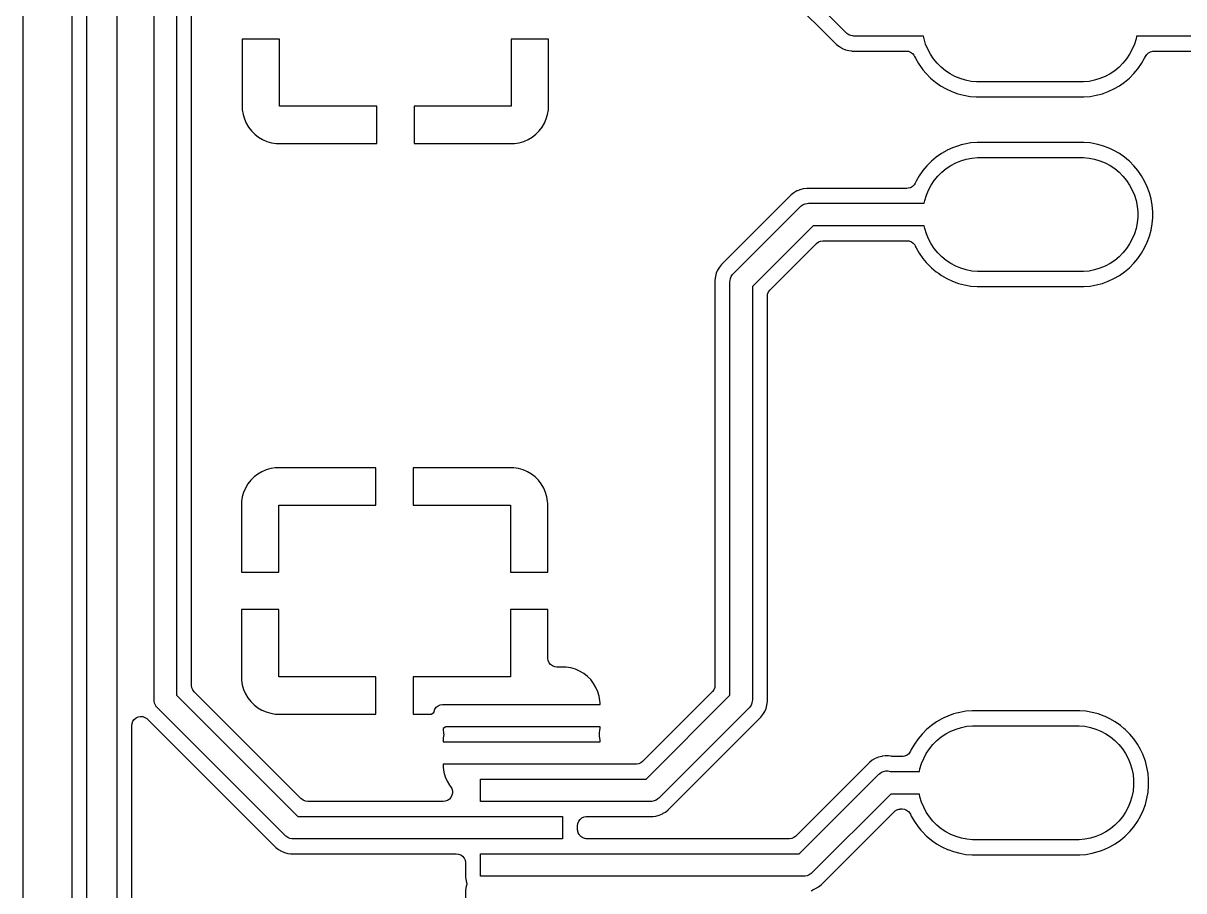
# Model space of a CAD drawing. Header units: millimetres. Extents: x 88 to 236, y -149 to -88.
# Drawn here: x 87.75 to 103.29, y -130.36 to -118.74 of the extents above; entities that cross this region are included whole.
import ezdxf

# ---------------------------------------------------------------- set-up
doc = ezdxf.new("R2010")
doc.units = ezdxf.units.MM
doc.layers.add('F.Cu', color=13, linetype='CONTINUOUS', true_color=0xc83434)

msp = doc.modelspace()

# ---------------------------------------------------------------- linework, layer by layer
at = {"layer": 'F.Cu', "linetype": 'CONTINUOUS'}
for p, q in [((87.7475, -148.386), (87.7475, -97.65375)), ((88.3995, -97.65375), (88.3995, -137.70625)), ((88.6, -137.68), (88.6, -97.68)), ((89, -97.762842), (89, -137.597158)), ((89.5, -127.8), (89.5, -100.88)), ((89.8, -100.942132), (89.8, -127.737868)), ((90.0005, -119.87096), (90.0005, -117.529019)), ((98.763934, -118.866066), (98.193934, -118.296066)), ((98.035915, -118.421597), (98.605911, -118.991592)), ((98.774841, -118.875952), (98.763934, -118.866066)), ((91.18, -118.95), (90.680001, -118.95)), ((90.680001, -118.95), (90.680001, -119.87096)), ((91.18, -119.85), (91.18, -118.95)), ((94.78, -118.95), (94.28, -118.95)), ((94.28, -118.95), (94.28, -119.85)), ((94.78, -119.87098), (94.78, -118.95)), ((98.605911, -118.991592), (98.605915, -118.991597)), ((98.605915, -118.991597), (98.638403, -119.024085)), ((98.638403, -119.024085), (98.654229, -119.036229)), ((98.799291, -118.892289), (98.774841, -118.875952)), ((98.815205, -118.89888), (98.799291, -118.892289)), ((98.826457, -118.903541), (98.815205, -118.89888)), ((98.855297, -118.909278), (98.826457, -118.903541)), ((98.87, -118.91), (98.855297, -118.909278)), ((99.800789, -118.91), (98.87, -118.91)), ((99.807926, -118.94588), (99.800789, -118.91)), ((99.829719, -119.017721), (99.807926, -118.94588)), ((99.858448, -119.08708), (99.829719, -119.017721)), ((102.625281, -119.017721), (102.596552, -119.08708)), ((102.647074, -118.94588), (102.625281, -119.017721)), ((102.654211, -118.91), (102.647074, -118.94588)), ((141.16, -118.91), (102.654211, -118.91)), ((98.654229, -119.036229), (98.674855, -119.052056)), ((98.674855, -119.052056), (98.714645, -119.075028)), ((98.714645, -119.075028), (98.757094, -119.092611)), ((98.757094, -119.092611), (98.801474, -119.104503)), ((98.801474, -119.104503), (98.835638, -119.109)), ((98.835638, -119.109), (98.847026, -119.1105)), ((98.847026, -119.1105), (98.847027, -119.1105)), ((98.847027, -119.1105), (98.847028, -119.1105)), ((98.847028, -119.1105), (98.892973, -119.1105)), ((98.892973, -119.1105), (99.569133, -119.1105)), ((99.569133, -119.1105), (99.599971, -119.114396)), ((99.599971, -119.114396), (99.62887, -119.125838)), ((99.62887, -119.125838), (99.654017, -119.144108)), ((99.654017, -119.144108), (99.67383, -119.168057)), ((99.67383, -119.168057), (99.681511, -119.182088)), ((99.893838, -119.153289), (99.858448, -119.08708)), ((99.935546, -119.21571), (99.893838, -119.153289)), ((102.561162, -119.153289), (102.519454, -119.21571)), ((102.596552, -119.08708), (102.561162, -119.153289)), ((102.773487, -119.182091), (102.790049, -119.155793)), ((102.790049, -119.155793), (102.812633, -119.134436)), ((102.812633, -119.134436), (102.839818, -119.119367)), ((102.839818, -119.119367), (102.869897, -119.111533)), ((102.869897, -119.111533), (102.885867, -119.1105)), ((102.885867, -119.1105), (141.182974, -119.1105)), ((99.681511, -119.182088), (99.692775, -119.206243)), ((99.692775, -119.206243), (99.73493, -119.279257)), ((99.73493, -119.279257), (99.734936, -119.279265)), ((99.734936, -119.279265), (99.734941, -119.279274)), ((99.734941, -119.279274), (99.78329, -119.348323)), ((99.983172, -119.273743), (99.935546, -119.21571)), ((100.036257, -119.326828), (99.983172, -119.273743)), ((100.09429, -119.374454), (100.036257, -119.326828)), ((102.418743, -119.326828), (102.36071, -119.374454)), ((102.471828, -119.273743), (102.418743, -119.326828)), ((102.519454, -119.21571), (102.471828, -119.273743)), ((102.671713, -119.348319), (102.72007, -119.279257)), ((102.72007, -119.279257), (102.762225, -119.206243)), ((102.762225, -119.206243), (102.773487, -119.182091)), ((99.78329, -119.348323), (99.783292, -119.348326)), ((99.783292, -119.348326), (99.794131, -119.361243)), ((99.794131, -119.361243), (99.83748, -119.412904)), ((99.83748, -119.412904), (99.837487, -119.412911)), ((99.837487, -119.412911), (99.837498, -119.412923)), ((99.837498, -119.412923), (99.897076, -119.472501)), ((99.897076, -119.472501), (99.897088, -119.472512)), ((99.897088, -119.472512), (99.897096, -119.47252)), ((99.897096, -119.47252), (99.8971, -119.472523)), ((99.8971, -119.472523), (99.961673, -119.526707)), ((100.156711, -119.416162), (100.09429, -119.374454)), ((100.22292, -119.451552), (100.156711, -119.416162)), ((100.292279, -119.480281), (100.22292, -119.451552)), ((100.36412, -119.502074), (100.292279, -119.480281)), ((102.162721, -119.480281), (102.09088, -119.502074)), ((102.23208, -119.451552), (102.162721, -119.480281)), ((102.298289, -119.416162), (102.23208, -119.451552)), ((102.36071, -119.374454), (102.298289, -119.416162)), ((102.493319, -119.526713), (102.557904, -119.47252)), ((102.557904, -119.47252), (102.61752, -119.412904)), ((102.61752, -119.412904), (102.671713, -119.348319)), ((99.961673, -119.526707), (99.961677, -119.526709)), ((99.961677, -119.526709), (99.961681, -119.526713)), ((99.961681, -119.526713), (99.992927, -119.548591)), ((99.992927, -119.548591), (100.030725, -119.575058)), ((100.030725, -119.575058), (100.03073, -119.575061)), ((100.03073, -119.575061), (100.030743, -119.57507)), ((100.030743, -119.57507), (100.103757, -119.617225)), ((100.103757, -119.617225), (100.180161, -119.652853)), ((100.437751, -119.51672), (100.36412, -119.502074)), ((100.512463, -119.524079), (100.437751, -119.51672)), ((100.55, -119.525), (100.512463, -119.524079)), ((101.905, -119.525), (100.55, -119.525)), ((101.942537, -119.524079), (101.905, -119.525)), ((102.017249, -119.51672), (101.942537, -119.524079)), ((102.09088, -119.502074), (102.017249, -119.51672)), ((102.274833, -119.652856), (102.351243, -119.617225)), ((102.351243, -119.617225), (102.424257, -119.57507)), ((102.424257, -119.57507), (102.493319, -119.526713)), ((100.180161, -119.652853), (100.180178, -119.652861)), ((100.180178, -119.652861), (100.259372, -119.681684)), ((100.259372, -119.681684), (100.259375, -119.681684)), ((100.259375, -119.681684), (100.259392, -119.681691)), ((100.259392, -119.681691), (100.340828, -119.703512)), ((100.340828, -119.703512), (100.423857, -119.718152)), ((100.423857, -119.718152), (100.507843, -119.725499)), ((100.507843, -119.725499), (100.507844, -119.7255)), ((100.507844, -119.7255), (100.507845, -119.7255)), ((100.507845, -119.7255), (101.947156, -119.7255)), ((101.947156, -119.725499), (102.031143, -119.718152)), ((101.947156, -119.7255), (101.947156, -119.725499)), ((102.031143, -119.718152), (102.114172, -119.703512)), ((102.114172, -119.703512), (102.195608, -119.681691)), ((102.195608, -119.681691), (102.20498, -119.678279)), ((102.20498, -119.678279), (102.274821, -119.652861)), ((102.274821, -119.652861), (102.274826, -119.652858)), ((102.274826, -119.652858), (102.274833, -119.652856)), ((90.0005, -125.169019), (90.0005, -119.87096)), ((90.680001, -119.87096), (90.681234, -119.897152)), ((90.681234, -119.897152), (90.681235, -119.897159)), ((90.681235, -119.897159), (90.691074, -119.959282)), ((92.48, -119.85), (91.18, -119.85)), ((92.48, -120.349998), (92.48, -119.85)), ((94.28, -119.85), (92.98, -119.85)), ((92.98, -119.85), (92.98, -120.349999)), ((94.768925, -119.959284), (94.778766, -119.897146)), ((94.778766, -119.897146), (94.78, -119.87098)), ((90.691074, -119.959282), (90.691075, -119.959288)), ((90.691075, -119.959288), (90.708629, -120.019706)), ((90.708629, -120.019706), (90.733612, -120.077437)), ((90.733612, -120.077437), (90.733616, -120.077444)), ((90.733616, -120.077444), (90.765644, -120.131601)), ((94.694355, -120.131601), (94.726383, -120.077444)), ((94.726383, -120.077444), (94.726387, -120.077437)), ((94.726387, -120.077437), (94.75137, -120.019706)), ((94.75137, -120.019706), (94.768924, -119.959288)), ((94.768924, -119.959288), (94.768925, -119.959284)), ((90.765644, -120.131601), (90.804208, -120.181316)), ((90.804208, -120.181316), (90.848683, -120.225791)), ((90.848683, -120.225791), (90.898398, -120.264355)), ((90.898398, -120.264355), (90.952555, -120.296383)), ((94.507444, -120.296383), (94.561601, -120.264355)), ((94.561601, -120.264355), (94.611316, -120.225791)), ((94.611316, -120.225791), (94.655791, -120.181316)), ((94.655791, -120.181316), (94.694355, -120.131601)), ((90.952555, -120.296383), (90.952562, -120.296387)), ((90.952562, -120.296387), (91.010293, -120.32137)), ((91.010293, -120.32137), (91.070711, -120.338924)), ((91.070711, -120.338924), (91.070715, -120.338925)), ((91.070715, -120.338925), (91.132853, -120.348766)), ((91.132853, -120.348766), (91.132852, -120.348766)), ((91.132852, -120.348766), (91.159019, -120.349999)), ((91.159019, -120.349999), (92.479999, -120.349999)), ((92.479999, -120.349999), (92.48, -120.349998)), ((92.98, -120.349999), (94.300961, -120.349999)), ((94.300961, -120.349999), (94.327152, -120.348765)), ((94.327152, -120.348765), (94.327159, -120.348764)), ((94.327159, -120.348764), (94.389282, -120.338925)), ((94.389282, -120.338925), (94.389288, -120.338924)), ((94.389288, -120.338924), (94.449706, -120.32137)), ((94.449706, -120.32137), (94.507437, -120.296387)), ((94.507437, -120.296387), (94.507444, -120.296383)), ((100.190161, -120.407146), (100.119704, -120.440001)), ((100.190178, -120.407138), (100.190161, -120.407146)), ((100.269372, -120.378315), (100.190178, -120.407138)), ((100.269386, -120.37831), (100.269372, -120.378315)), ((100.269392, -120.378309), (100.269386, -120.37831)), ((100.307184, -120.368182), (100.269392, -120.378309)), ((100.350826, -120.356488), (100.307184, -120.368182)), ((100.350833, -120.356487), (100.350826, -120.356488)), ((100.433853, -120.341848), (100.350833, -120.356487)), ((100.517844, -120.3345), (100.433853, -120.341848)), ((100.517845, -120.3345), (100.517844, -120.3345)), ((101.947155, -120.3345), (100.517845, -120.3345)), ((101.947156, -120.3345), (101.947155, -120.3345)), ((102.031147, -120.341848), (101.947156, -120.3345)), ((102.114166, -120.356487), (102.031145, -120.341848)), ((102.031145, -120.341848), (102.031147, -120.341848)), ((102.114173, -120.356488), (102.114166, -120.356487)), ((102.135994, -120.362335), (102.114173, -120.356488)), ((102.195608, -120.378309), (102.135994, -120.362335)), ((102.195616, -120.378312), (102.195608, -120.378309)), ((102.195627, -120.378315), (102.195616, -120.378312)), ((102.274821, -120.407138), (102.195627, -120.378315)), ((102.274838, -120.407146), (102.274821, -120.407138)), ((102.304116, -120.420799), (102.274838, -120.407146)), ((102.351243, -120.442775), (102.304116, -120.420799)), ((99.971673, -120.533292), (99.9071, -120.587476)), ((99.971676, -120.53329), (99.971673, -120.533292)), ((100.040725, -120.484941), (99.971676, -120.53329)), ((100.040742, -120.484931), (100.040725, -120.484941)), ((100.040743, -120.48493), (100.040742, -120.484931)), ((100.113757, -120.442775), (100.040743, -120.48493)), ((100.119704, -120.440001), (100.113757, -120.442775)), ((100.23292, -120.608448), (100.302279, -120.579719)), ((100.302279, -120.579719), (100.37412, -120.557926)), ((100.37412, -120.557926), (100.447751, -120.54328)), ((100.447751, -120.54328), (100.522463, -120.535921)), ((100.522463, -120.535921), (100.56, -120.535)), ((100.56, -120.535), (101.905, -120.535)), ((101.905, -120.535), (101.942537, -120.535921)), ((101.942537, -120.535921), (102.017249, -120.54328)), ((102.017249, -120.54328), (102.09088, -120.557926)), ((102.09088, -120.557926), (102.162721, -120.579719)), ((102.162721, -120.579719), (102.23208, -120.608448)), ((102.424257, -120.48493), (102.351243, -120.442775)), ((102.424265, -120.484936), (102.424257, -120.48493)), ((102.424274, -120.484941), (102.424265, -120.484936)), ((102.493323, -120.53329), (102.424274, -120.484941)), ((102.493326, -120.533292), (102.493323, -120.53329)), ((102.546092, -120.577569), (102.493326, -120.533292)), ((102.557904, -120.58748), (102.546092, -120.577569)), ((99.79329, -120.711676), (99.744941, -120.780725)), ((99.793292, -120.711673), (99.79329, -120.711676)), ((99.847476, -120.6471), (99.793292, -120.711673)), ((99.847498, -120.647076), (99.847476, -120.6471)), ((99.907076, -120.587498), (99.847498, -120.647076)), ((99.9071, -120.587476), (99.907076, -120.587498)), ((99.993172, -120.786257), (100.046257, -120.733172)), ((100.046257, -120.733172), (100.10429, -120.685546)), ((100.10429, -120.685546), (100.166711, -120.643838)), ((100.166711, -120.643838), (100.23292, -120.608448)), ((102.23208, -120.608448), (102.298289, -120.643838)), ((102.298289, -120.643838), (102.36071, -120.685546)), ((102.36071, -120.685546), (102.418743, -120.733172)), ((102.418743, -120.733172), (102.471828, -120.786257)), ((102.557911, -120.587487), (102.557904, -120.58748)), ((102.557923, -120.587498), (102.557911, -120.587487)), ((102.617501, -120.647076), (102.557923, -120.587498)), ((102.617512, -120.647088), (102.617501, -120.647076)), ((102.61752, -120.647096), (102.617512, -120.647088)), ((102.617523, -120.6471), (102.61752, -120.647096)), ((102.671707, -120.711673), (102.617523, -120.6471)), ((102.671709, -120.711676), (102.671707, -120.711673)), ((102.720058, -120.780725), (102.671709, -120.711676)), ((99.691512, -120.877908), (99.674951, -120.904207)), ((99.702775, -120.853757), (99.691512, -120.877908)), ((99.702776, -120.853755), (99.702775, -120.853757)), ((99.744931, -120.780742), (99.702776, -120.853754)), ((99.702776, -120.853754), (99.702776, -120.853755)), ((99.744941, -120.780725), (99.744931, -120.780742)), ((99.903838, -120.906711), (99.945546, -120.84429)), ((99.945546, -120.84429), (99.993172, -120.786257)), ((102.471828, -120.786257), (102.519454, -120.84429)), ((102.519454, -120.84429), (102.561162, -120.906711)), ((102.720061, -120.78073), (102.720058, -120.780725)), ((102.72007, -120.780743), (102.720061, -120.78073)), ((102.762225, -120.853757), (102.72007, -120.780743)), ((102.797853, -120.930161), (102.762225, -120.853757)), ((98.028395, -121.035921), (97.09592, -121.968397)), ((98.028397, -121.035919), (98.028395, -121.035921)), ((98.064855, -121.007945), (98.028397, -121.035919)), ((98.064861, -121.007941), (98.064855, -121.007945)), ((98.10464, -120.984974), (98.064861, -121.007941)), ((98.114258, -120.980989), (98.10464, -120.984974)), ((98.147094, -120.967389), (98.114258, -120.980989)), ((98.147095, -120.967388), (98.147094, -120.967389)), ((98.147097, -120.967388), (98.147095, -120.967388)), ((98.191477, -120.955496), (98.147097, -120.967388)), ((98.237026, -120.9495), (98.191477, -120.955496)), ((99.579133, -120.9495), (98.237026, -120.9495)), ((99.595103, -120.948467), (99.579133, -120.9495)), ((99.625182, -120.940633), (99.595103, -120.948467)), ((99.652367, -120.925564), (99.625182, -120.940633)), ((99.674951, -120.904207), (99.652367, -120.925564)), ((99.817926, -121.11412), (99.839719, -121.042279)), ((99.839719, -121.042279), (99.868448, -120.97292)), ((99.868448, -120.97292), (99.903838, -120.906711)), ((102.561162, -120.906711), (102.596552, -120.97292)), ((102.596552, -120.97292), (102.625281, -121.042279)), ((102.625281, -121.042279), (102.647074, -121.11412)), ((102.797861, -120.930178), (102.797853, -120.930161)), ((102.826684, -121.009372), (102.797861, -120.930178)), ((102.826691, -121.009392), (102.826684, -121.009372)), ((102.848512, -121.090828), (102.826691, -121.009392)), ((97.253934, -122.093934), (98.153934, -121.193934)), ((98.153934, -121.193934), (98.164841, -121.184048)), ((98.164841, -121.184048), (98.18929, -121.167712)), ((98.18929, -121.167712), (98.216457, -121.156459)), ((98.216457, -121.156459), (98.245297, -121.150722)), ((98.245297, -121.150722), (98.26, -121.15)), ((98.26, -121.15), (99.810789, -121.15)), ((99.810789, -121.15), (99.817926, -121.11412)), ((102.647074, -121.11412), (102.66172, -121.187751)), ((102.66172, -121.187751), (102.669079, -121.262463)), ((102.863152, -121.173857), (102.848512, -121.090828)), ((102.8705, -121.257845), (102.863152, -121.173857)), ((102.669079, -121.337537), (102.66172, -121.412249)), ((102.669079, -121.262463), (102.669079, -121.337537)), ((102.863152, -121.426143), (102.8705, -121.342155)), ((102.8705, -121.342155), (102.8705, -121.257845)), ((98.322132, -121.45), (97.51, -122.262132)), ((99.810789, -121.45), (98.322132, -121.45)), ((99.817926, -121.48588), (99.810789, -121.45)), ((99.839719, -121.557721), (99.817926, -121.48588)), ((102.647074, -121.48588), (102.625281, -121.557721)), ((102.66172, -121.412249), (102.647074, -121.48588)), ((102.826691, -121.590608), (102.848512, -121.509172)), ((102.848512, -121.509172), (102.863152, -121.426143)), ((98.393423, -121.667768), (98.421949, -121.655424)), ((98.421949, -121.655424), (98.452649, -121.650561)), ((98.452649, -121.650561), (98.456544, -121.6505)), ((98.456544, -121.6505), (99.579133, -121.6505)), ((99.579133, -121.6505), (99.609971, -121.654396)), ((99.609971, -121.654396), (99.63887, -121.665838)), ((99.63887, -121.665838), (99.664017, -121.684108)), ((99.868448, -121.62708), (99.839719, -121.557721)), ((99.903838, -121.693289), (99.868448, -121.62708)), ((102.596552, -121.62708), (102.561162, -121.693289)), ((102.625281, -121.557721), (102.596552, -121.62708)), ((102.797861, -121.669821), (102.826684, -121.590627)), ((102.826683, -121.590627), (102.826691, -121.590608)), ((102.826684, -121.590627), (102.826683, -121.590627)), ((97.746819, -122.308863), (98.368863, -121.686819)), ((98.368863, -121.686819), (98.393423, -121.667768)), ((99.664017, -121.684108), (99.68383, -121.708057)), ((99.68383, -121.708057), (99.691511, -121.722088)), ((99.691511, -121.722088), (99.702775, -121.746243)), ((99.702775, -121.746243), (99.74493, -121.819257)), ((99.74493, -121.819257), (99.744936, -121.819265)), ((99.744936, -121.819265), (99.744941, -121.819274)), ((99.744941, -121.819274), (99.79329, -121.888323)), ((99.945546, -121.75571), (99.903838, -121.693289)), ((99.993172, -121.813743), (99.945546, -121.75571)), ((100.046257, -121.866828), (99.993172, -121.813743)), ((102.471828, -121.813743), (102.418743, -121.866828)), ((102.519454, -121.75571), (102.471828, -121.813743)), ((102.561162, -121.693289), (102.519454, -121.75571)), ((102.671713, -121.888319), (102.72007, -121.819257)), ((102.72007, -121.819257), (102.762225, -121.746243)), ((102.762225, -121.746243), (102.797856, -121.669833)), ((102.797856, -121.669833), (102.797858, -121.669826)), ((102.797858, -121.669826), (102.797861, -121.669821)), ((97.095917, -121.9684), (97.067942, -122.004857)), ((97.09592, -121.968397), (97.095917, -121.9684)), ((99.79329, -121.888323), (99.793292, -121.888326)), ((99.793292, -121.888326), (99.837569, -121.941092)), ((99.837569, -121.941092), (99.84748, -121.952904)), ((99.84748, -121.952904), (99.847487, -121.952911)), ((99.847487, -121.952911), (99.847498, -121.952923)), ((99.847498, -121.952923), (99.907076, -122.012501)), ((100.10429, -121.914454), (100.046257, -121.866828)), ((100.166711, -121.956162), (100.10429, -121.914454)), ((100.23292, -121.991552), (100.166711, -121.956162)), ((102.298289, -121.956162), (102.23208, -121.991552)), ((102.36071, -121.914454), (102.298289, -121.956162)), ((102.418743, -121.866828), (102.36071, -121.914454)), ((102.557904, -122.01252), (102.61752, -121.952904)), ((102.61752, -121.952904), (102.671713, -121.888319)), ((97.015496, -122.131477), (97.0095, -122.177026)), ((97.027388, -122.087097), (97.015496, -122.131477)), ((97.044971, -122.044647), (97.027388, -122.087097)), ((97.067942, -122.004857), (97.044971, -122.044647)), ((97.216459, -122.156457), (97.227712, -122.12929)), ((97.227712, -122.12929), (97.244048, -122.104841)), ((97.244048, -122.104841), (97.253934, -122.093934)), ((99.907076, -122.012501), (99.907088, -122.012512)), ((99.907088, -122.012512), (99.907096, -122.01252)), ((99.907096, -122.01252), (99.9071, -122.012523)), ((99.9071, -122.012523), (99.971673, -122.066707)), ((99.971673, -122.066707), (99.971677, -122.066709)), ((99.971677, -122.066709), (99.971681, -122.066713)), ((99.971681, -122.066713), (100.000789, -122.087094)), ((100.000789, -122.087094), (100.040725, -122.115058)), ((100.040725, -122.115058), (100.04073, -122.115061)), ((100.04073, -122.115061), (100.040743, -122.11507)), ((100.040743, -122.11507), (100.113757, -122.157225)), ((100.302279, -122.020281), (100.23292, -121.991552)), ((100.37412, -122.042074), (100.302279, -122.020281)), ((100.447751, -122.05672), (100.37412, -122.042074)), ((100.522463, -122.064079), (100.447751, -122.05672)), ((100.56, -122.065), (100.522463, -122.064079)), ((101.905, -122.065), (100.56, -122.065)), ((101.942537, -122.064079), (101.905, -122.065)), ((102.017249, -122.05672), (101.942537, -122.064079)), ((102.09088, -122.042074), (102.017249, -122.05672)), ((102.162721, -122.020281), (102.09088, -122.042074)), ((102.23208, -121.991552), (102.162721, -122.020281)), ((102.351243, -122.157225), (102.424257, -122.11507)), ((102.424257, -122.11507), (102.493319, -122.066713)), ((102.493319, -122.066713), (102.557904, -122.01252)), ((97.0095, -122.177026), (97.0095, -127.603456)), ((97.21, -122.2), (97.210722, -122.185297)), ((97.21, -127.737868), (97.21, -122.2)), ((97.210722, -122.185297), (97.216459, -122.156457)), ((97.51, -122.262132), (97.51, -127.8)), ((100.113757, -122.157225), (100.190161, -122.192853)), ((100.190161, -122.192853), (100.190178, -122.192861)), ((100.190178, -122.192861), (100.269372, -122.221684)), ((100.269372, -122.221684), (100.269375, -122.221684)), ((100.269375, -122.221684), (100.269392, -122.221691)), ((100.269392, -122.221691), (100.350828, -122.243512)), ((100.350828, -122.243512), (100.433857, -122.258152)), ((100.433857, -122.258152), (100.517843, -122.265499)), ((100.517843, -122.265499), (100.517844, -122.2655)), ((100.517844, -122.2655), (100.517845, -122.2655)), ((100.517845, -122.2655), (101.947156, -122.2655)), ((101.947156, -122.265499), (102.031143, -122.258152)), ((101.947156, -122.2655), (101.947156, -122.265499)), ((102.031143, -122.258152), (102.114172, -122.243512)), ((102.114172, -122.243512), (102.195608, -122.221691)), ((102.195608, -122.221691), (102.20498, -122.218279)), ((102.20498, -122.218279), (102.274821, -122.192861)), ((102.274821, -122.192861), (102.274826, -122.192858)), ((102.274826, -122.192858), (102.274833, -122.192856)), ((102.274833, -122.192856), (102.351243, -122.157225)), ((97.7105, -122.396544), (97.714396, -122.365706)), ((97.7105, -124.54375), (97.7105, -122.396544)), ((97.714396, -122.365706), (97.725838, -122.336807)), ((97.725838, -122.336807), (97.744108, -122.31166)), ((97.744108, -122.31166), (97.746819, -122.308863)), ((97.7105, -127.822973), (97.7105, -124.54375)), ((90.942555, -124.743616), (90.888398, -124.775644)), ((90.942562, -124.743612), (90.942555, -124.743616)), ((91.000293, -124.718629), (90.942562, -124.743612)), ((91.060711, -124.701075), (91.000293, -124.718629)), ((91.060717, -124.701074), (91.060711, -124.701075)), ((91.12284, -124.691235), (91.060717, -124.701074)), ((91.122847, -124.691234), (91.12284, -124.691235)), ((91.149039, -124.69), (91.122847, -124.691234)), ((92.47, -124.69), (91.149039, -124.69)), ((92.47, -125.19), (92.47, -124.69)), ((94.290981, -124.69), (92.97, -124.69)), ((92.97, -124.69), (92.97, -125.19)), ((94.317147, -124.691233), (94.290981, -124.69)), ((94.379284, -124.701074), (94.317146, -124.691233)), ((94.317146, -124.691233), (94.317147, -124.691233)), ((94.379288, -124.701075), (94.379284, -124.701074)), ((94.439706, -124.718629), (94.379288, -124.701075)), ((94.497437, -124.743612), (94.439706, -124.718629)), ((94.497444, -124.743616), (94.497437, -124.743612)), ((94.551601, -124.775644), (94.497444, -124.743616)), ((90.755644, -124.908398), (90.723616, -124.962555)), ((90.794208, -124.858683), (90.755644, -124.908398)), ((90.838683, -124.814208), (90.794208, -124.858683)), ((90.888398, -124.775644), (90.838683, -124.814208)), ((94.601316, -124.814208), (94.551601, -124.775644)), ((94.645791, -124.858683), (94.601316, -124.814208)), ((94.684355, -124.908398), (94.645791, -124.858683)), ((94.716383, -124.962555), (94.684355, -124.908398)), ((90.681074, -125.080715), (90.671233, -125.142853)), ((90.681075, -125.080711), (90.681074, -125.080715)), ((90.698629, -125.020293), (90.681075, -125.080711)), ((90.723612, -124.962562), (90.698629, -125.020293)), ((90.723616, -124.962555), (90.723612, -124.962562)), ((94.716387, -124.962562), (94.716383, -124.962555)), ((94.74137, -125.020293), (94.716387, -124.962562)), ((94.758924, -125.080711), (94.74137, -125.020293)), ((94.758925, -125.080717), (94.758924, -125.080711)), ((94.768764, -125.14284), (94.758925, -125.080717)), ((90.0005, -127.51096), (90.0005, -125.169019)), ((90.671233, -125.142853), (90.67, -125.169019)), ((90.67, -125.169019), (90.67, -126.09)), ((91.17, -126.09), (91.17, -125.19)), ((91.17, -125.19), (92.47, -125.19)), ((92.97, -125.19), (94.27, -125.19)), ((94.27, -125.19), (94.27, -126.09)), ((94.768765, -125.142847), (94.768764, -125.14284)), ((94.769999, -125.169039), (94.768765, -125.142847)), ((94.769999, -126.09), (94.769999, -125.169039)), ((90.67, -126.09), (91.17, -126.09)), ((94.27, -126.09), (94.769999, -126.09)), ((91.17, -126.59), (90.670001, -126.59)), ((90.670001, -126.59), (90.670001, -127.51096)), ((91.17, -127.49), (91.17, -126.59)), ((94.769999, -126.59), (94.27, -126.59)), ((94.27, -126.59), (94.27, -127.49)), ((94.769999, -127.236), (94.769999, -126.59)), ((94.770244, -127.243786), (94.769999, -127.236)), ((94.776068, -127.274318), (94.770244, -127.243786)), ((94.789302, -127.302443), (94.776068, -127.274318)), ((94.809115, -127.326392), (94.789302, -127.302443)), ((94.834262, -127.344662), (94.809115, -127.326392)), ((94.863161, -127.356104), (94.834262, -127.344662)), ((94.893999, -127.36), (94.863161, -127.356104)), ((94.990981, -127.36), (94.893999, -127.36)), ((95.017147, -127.361233), (94.990981, -127.36)), ((95.079284, -127.371074), (95.017146, -127.361233)), ((95.017146, -127.361233), (95.017147, -127.361233)), ((95.079288, -127.371075), (95.079284, -127.371074)), ((95.139706, -127.388629), (95.079288, -127.371075)), ((95.197437, -127.413612), (95.139706, -127.388629)), ((95.197444, -127.413616), (95.197437, -127.413612)), ((95.251601, -127.445644), (95.197444, -127.413616)), ((90.0005, -127.603456), (90.0005, -127.51096)), ((90.670001, -127.51096), (90.671234, -127.537152)), ((90.671234, -127.537152), (90.671235, -127.537159)), ((90.671235, -127.537159), (90.681074, -127.599282)), ((92.47, -127.49), (91.17, -127.49)), ((92.47, -127.989998), (92.47, -127.49)), ((94.27, -127.49), (92.97, -127.49)), ((92.97, -127.49), (92.97, -127.989999)), ((95.301316, -127.484208), (95.251601, -127.445644)), ((95.345791, -127.528683), (95.301316, -127.484208)), ((95.384355, -127.578398), (95.345791, -127.528683)), ((90.000561, -127.607351), (90.0005, -127.603456)), ((90.005424, -127.638051), (90.000561, -127.607351)), ((90.017768, -127.666577), (90.005424, -127.638051)), ((90.036819, -127.691137), (90.017768, -127.666577)), ((90.684701, -128.339019), (90.036819, -127.691137)), ((90.681074, -127.599282), (90.681075, -127.599288)), ((90.681075, -127.599288), (90.698629, -127.659706)), ((90.698629, -127.659706), (90.723612, -127.717437)), ((90.723612, -127.717437), (90.723616, -127.717444)), ((90.723616, -127.717444), (90.755644, -127.771601)), ((95.416383, -127.632555), (95.384355, -127.578398)), ((95.416387, -127.632562), (95.416383, -127.632555)), ((95.44137, -127.690293), (95.416387, -127.632562)), ((95.458924, -127.750711), (95.44137, -127.690293)), ((96.973181, -127.691137), (96.041137, -128.623181)), ((96.975892, -127.68834), (96.973181, -127.691137)), ((96.994162, -127.663193), (96.975892, -127.68834)), ((97.005604, -127.634294), (96.994162, -127.663193)), ((97.0095, -127.603456), (97.005604, -127.634294)), ((89.500722, -127.814703), (89.5, -127.8)), ((89.506459, -127.843543), (89.500722, -127.814703)), ((89.517712, -127.87071), (89.506459, -127.843543)), ((89.523454, -127.879303), (89.517712, -127.87071)), ((89.534048, -127.895159), (89.523454, -127.879303)), ((89.8, -127.737868), (91.422132, -129.36)), ((90.755644, -127.771601), (90.794208, -127.821316)), ((90.794208, -127.821316), (90.838683, -127.865791)), ((90.838683, -127.865791), (90.888398, -127.904355)), ((93.277608, -127.899116), (93.301557, -127.879303)), ((93.301557, -127.879303), (93.329682, -127.866069)), ((93.329682, -127.866069), (93.360214, -127.860245)), ((93.360214, -127.860245), (93.368, -127.86)), ((93.368, -127.86), (95.469999, -127.86)), ((95.458925, -127.750717), (95.458924, -127.750711)), ((95.468764, -127.81284), (95.458925, -127.750717)), ((95.468765, -127.812847), (95.468764, -127.81284)), ((95.469999, -127.839039), (95.468765, -127.812847)), ((95.469999, -127.86), (95.469999, -127.839039)), ((96.087868, -128.86), (97.21, -127.737868)), ((97.492288, -127.87071), (97.475952, -127.895159)), ((97.503541, -127.843543), (97.492288, -127.87071)), ((97.509278, -127.814703), (97.503541, -127.843543)), ((97.51, -127.8), (97.509278, -127.814703)), ((97.692611, -127.912906), (97.704503, -127.868526)), ((97.704503, -127.868526), (97.7105, -127.822973)), ((89.258057, -128.040847), (89.286182, -128.027613)), ((89.286182, -128.027613), (89.316714, -128.021789)), ((89.316714, -128.021789), (89.347735, -128.02374)), ((89.347735, -128.02374), (89.377297, -128.033345)), ((89.377297, -128.033345), (89.403541, -128.05)), ((89.543934, -127.906066), (89.534048, -127.895159)), ((91.253934, -129.616066), (89.543934, -127.906066)), ((90.888398, -127.904355), (90.942555, -127.936383)), ((90.942555, -127.936383), (90.942562, -127.936387)), ((90.942562, -127.936387), (91.000293, -127.96137)), ((91.000293, -127.96137), (91.060711, -127.978924)), ((91.060711, -127.978924), (91.060715, -127.978925)), ((91.060715, -127.978925), (91.122853, -127.988766)), ((91.122853, -127.988766), (91.122852, -127.988766)), ((91.122852, -127.988766), (91.149019, -127.989999)), ((91.149019, -127.989999), (92.469999, -127.989999)), ((92.469999, -127.989999), (92.47, -127.989998)), ((92.97, -127.989999), (93.209749, -127.989999)), ((93.209749, -127.989999), (93.246185, -127.966704)), ((93.246185, -127.966704), (93.247896, -127.953162)), ((93.247896, -127.953162), (93.259338, -127.924263)), ((93.259338, -127.924263), (93.277608, -127.899116)), ((97.466066, -127.906066), (96.256066, -129.116066)), ((96.381597, -129.274085), (97.624085, -128.031597)), ((97.475952, -127.895159), (97.466066, -127.906066)), ((97.624085, -128.031597), (97.652055, -127.995145)), ((97.652055, -127.995145), (97.675028, -127.955355)), ((97.675028, -127.955355), (97.692611, -127.912906)), ((100.125161, -128.017146), (100.074336, -128.040847)), ((100.125178, -128.017138), (100.125161, -128.017146)), ((100.204372, -127.988315), (100.125178, -128.017138)), ((100.204386, -127.98831), (100.204372, -127.988315)), ((100.204392, -127.988309), (100.204386, -127.98831)), ((100.242184, -127.978182), (100.204392, -127.988309)), ((100.285826, -127.966488), (100.242184, -127.978182)), ((100.285833, -127.966487), (100.285826, -127.966488)), ((100.368853, -127.951848), (100.285833, -127.966487)), ((100.452844, -127.9445), (100.368853, -127.951848)), ((100.452845, -127.9445), (100.452844, -127.9445)), ((101.892155, -127.9445), (100.452845, -127.9445)), ((101.892156, -127.9445), (101.892155, -127.9445)), ((101.976147, -127.951848), (101.892156, -127.9445)), ((102.059166, -127.966487), (101.976145, -127.951848)), ((101.976145, -127.951848), (101.976147, -127.951848)), ((102.059173, -127.966488), (102.059166, -127.966487)), ((102.080994, -127.972335), (102.059173, -127.966488)), ((102.140608, -127.988309), (102.080994, -127.972335)), ((102.140616, -127.988312), (102.140608, -127.988309)), ((102.140627, -127.988315), (102.140616, -127.988312)), ((102.219821, -128.017138), (102.140627, -127.988315)), ((102.219838, -128.017146), (102.219821, -128.017138)), ((102.233978, -128.02374), (102.219838, -128.017146)), ((102.296243, -128.052775), (102.233978, -128.02374)), ((89.2005, -128.145544), (89.204396, -128.114706)), ((89.2005, -135.009019), (89.2005, -128.145544)), ((89.204396, -128.114706), (89.215838, -128.085807)), ((89.215838, -128.085807), (89.234108, -128.06066)), ((89.234108, -128.06066), (89.258057, -128.040847)), ((89.403541, -128.05), (89.412181, -128.057863)), ((89.412181, -128.057863), (91.095916, -129.741598)), ((93.404252, -128.16), (93.370043, -128.18187)), ((93.370043, -128.18187), (93.371234, -128.207152)), ((95.47, -128.16), (93.404252, -128.16)), ((95.468767, -128.207133), (95.47, -128.180981)), ((95.47, -128.180981), (95.47, -128.16)), ((99.906673, -128.143292), (99.8421, -128.197476)), ((99.906676, -128.14329), (99.906673, -128.143292)), ((99.975725, -128.094941), (99.906676, -128.14329)), ((99.975742, -128.094931), (99.975725, -128.094941)), ((99.975743, -128.09493), (99.975742, -128.094931)), ((100.048757, -128.052775), (99.975743, -128.09493)), ((100.074336, -128.040847), (100.048757, -128.052775)), ((100.16792, -128.218448), (100.237279, -128.189719)), ((100.237279, -128.189719), (100.30912, -128.167926)), ((100.30912, -128.167926), (100.382751, -128.15328)), ((100.382751, -128.15328), (100.457463, -128.145921)), ((100.457463, -128.145921), (100.495, -128.145)), ((100.495, -128.145), (101.85, -128.145)), ((101.85, -128.145), (101.887537, -128.145921)), ((101.887537, -128.145921), (101.962249, -128.15328)), ((101.962249, -128.15328), (102.03588, -128.167926)), ((102.03588, -128.167926), (102.107721, -128.189719)), ((102.107721, -128.189719), (102.17708, -128.218448)), ((102.369257, -128.09493), (102.296243, -128.052775)), ((102.369265, -128.094936), (102.369257, -128.09493)), ((102.369274, -128.094941), (102.369265, -128.094936)), ((102.438323, -128.14329), (102.369274, -128.094941)), ((102.438326, -128.143292), (102.438323, -128.14329)), ((102.483241, -128.180981), (102.438326, -128.143292)), ((102.502904, -128.19748), (102.483241, -128.180981)), ((91.468863, -129.123181), (90.684701, -128.339019)), ((93.371233, -128.31286), (93.37, -128.339019)), ((93.37, -128.339019), (93.37, -128.36)), ((93.376533, -128.279396), (93.371233, -128.31286)), ((93.371234, -128.207152), (93.371235, -128.207159)), ((93.371235, -128.207159), (93.376532, -128.240602)), ((93.376532, -128.240602), (93.377509, -128.271669)), ((93.377509, -128.271669), (93.376533, -128.279396)), ((95.46249, -128.248333), (95.463467, -128.240598)), ((95.463467, -128.279401), (95.46249, -128.248333)), ((95.463467, -128.240598), (95.468765, -128.20715)), ((95.468765, -128.312849), (95.463467, -128.279401)), ((95.468765, -128.20715), (95.468767, -128.207133)), ((95.469999, -128.339039), (95.468765, -128.312849)), ((95.469999, -128.36), (95.469999, -128.339039)), ((99.72829, -128.321676), (99.679941, -128.390725)), ((99.728292, -128.321673), (99.72829, -128.321676)), ((99.782476, -128.2571), (99.728292, -128.321673)), ((99.782498, -128.257076), (99.782476, -128.2571)), ((99.842076, -128.197498), (99.782498, -128.257076)), ((99.8421, -128.197476), (99.842076, -128.197498)), ((99.928172, -128.396257), (99.981257, -128.343172)), ((99.981257, -128.343172), (100.03929, -128.295546)), ((100.03929, -128.295546), (100.101711, -128.253838)), ((100.101711, -128.253838), (100.16792, -128.218448)), ((102.17708, -128.218448), (102.243289, -128.253838)), ((102.243289, -128.253838), (102.30571, -128.295546)), ((102.30571, -128.295546), (102.363743, -128.343172)), ((102.363743, -128.343172), (102.416828, -128.396257)), ((102.502911, -128.197487), (102.502904, -128.19748)), ((102.502923, -128.197498), (102.502911, -128.197487)), ((102.562501, -128.257076), (102.502923, -128.197498)), ((102.562512, -128.257088), (102.562501, -128.257076)), ((102.56252, -128.257096), (102.562512, -128.257088)), ((102.562523, -128.2571), (102.56252, -128.257096)), ((102.616707, -128.321673), (102.562523, -128.2571)), ((102.616709, -128.321676), (102.616707, -128.321673)), ((102.665058, -128.390725), (102.616709, -128.321676)), ((93.37, -128.36), (95.469999, -128.36)), ((99.61799, -128.50144), (99.609951, -128.514207)), ((99.626332, -128.488297), (99.61799, -128.50144)), ((99.6264, -128.488087), (99.626332, -128.488297)), ((99.626512, -128.487908), (99.6264, -128.488087)), ((99.637775, -128.463757), (99.626512, -128.487908)), ((99.637776, -128.463755), (99.637775, -128.463757)), ((99.66709, -128.412983), (99.637776, -128.463754)), ((99.637776, -128.463754), (99.637776, -128.463755)), ((99.67993, -128.390743), (99.66709, -128.412983)), ((99.679933, -128.390737), (99.67993, -128.390743)), ((99.679941, -128.390725), (99.679933, -128.390737)), ((99.838838, -128.516711), (99.880546, -128.45429)), ((99.880546, -128.45429), (99.928172, -128.396257)), ((102.416828, -128.396257), (102.464454, -128.45429)), ((102.464454, -128.45429), (102.506162, -128.516711)), ((102.665064, -128.390735), (102.665058, -128.390725)), ((102.66507, -128.390743), (102.665064, -128.390735)), ((102.707225, -128.463757), (102.66507, -128.390743)), ((102.740759, -128.53567), (102.707225, -128.463757)), ((93.858222, -128.659513), (93.847247, -128.66)), ((93.858359, -128.6595), (93.858222, -128.659513)), ((93.87, -128.6595), (93.858359, -128.6595)), ((93.87, -128.66), (93.87, -128.6595)), ((95.953456, -128.6595), (94.97, -128.6595)), ((94.97, -128.6595), (94.97, -128.66)), ((95.957351, -128.659439), (95.953456, -128.6595)), ((95.988051, -128.654576), (95.957351, -128.659439)), ((96.016577, -128.642232), (95.988051, -128.654576)), ((96.041137, -128.623181), (96.016577, -128.642232)), ((99.078397, -128.63592), (98.091137, -129.623181)), ((99.0784, -128.635917), (99.078397, -128.63592)), ((99.114857, -128.607942), (99.0784, -128.635917)), ((99.154648, -128.58497), (99.114857, -128.607942)), ((99.154654, -128.584967), (99.154648, -128.58497)), ((99.197097, -128.567387), (99.154654, -128.584967)), ((99.241466, -128.555499), (99.197097, -128.567387)), ((99.241467, -128.555499), (99.241466, -128.555499)), ((99.241473, -128.555498), (99.241467, -128.555499)), ((99.241474, -128.555498), (99.241473, -128.555498)), ((99.248507, -128.554572), (99.241474, -128.555498)), ((99.287023, -128.5495), (99.248507, -128.554572)), ((99.287027, -128.5495), (99.287023, -128.5495)), ((99.332972, -128.5495), (99.287027, -128.5495)), ((99.332975, -128.5495), (99.332972, -128.5495)), ((99.367137, -128.553998), (99.332975, -128.5495)), ((99.378526, -128.555498), (99.367137, -128.553998)), ((99.378528, -128.555498), (99.378526, -128.555498)), ((99.378601, -128.555513), (99.378528, -128.555498)), ((99.378947, -128.555604), (99.378601, -128.555513)), ((99.379249, -128.555642), (99.378947, -128.555604)), ((99.3825, -128.556289), (99.379249, -128.555642)), ((99.382545, -128.556058), (99.3825, -128.556289)), ((99.409785, -128.5595), (99.382545, -128.556058)), ((99.514133, -128.5595), (99.409785, -128.5595)), ((99.529674, -128.558522), (99.514133, -128.5595)), ((99.529815, -128.558485), (99.529674, -128.558522)), ((99.530103, -128.558467), (99.529815, -128.558485)), ((99.545056, -128.554572), (99.530103, -128.558467)), ((99.55978, -128.550792), (99.545056, -128.554572)), ((99.559967, -128.550688), (99.55978, -128.550792)), ((99.560182, -128.550633), (99.559967, -128.550688)), ((99.573759, -128.543107), (99.560182, -128.550633)), ((99.587018, -128.535818), (99.573759, -128.543107)), ((99.587175, -128.53567), (99.587018, -128.535818)), ((99.587367, -128.535564), (99.587175, -128.53567)), ((99.598433, -128.525098), (99.587367, -128.535564)), ((99.609677, -128.514541), (99.598433, -128.525098)), ((99.609795, -128.514353), (99.609677, -128.514541)), ((99.609951, -128.514207), (99.609795, -128.514353)), ((99.752926, -128.72412), (99.774719, -128.652279)), ((99.774719, -128.652279), (99.803448, -128.58292)), ((99.803448, -128.58292), (99.838838, -128.516711)), ((102.506162, -128.516711), (102.541552, -128.58292)), ((102.541552, -128.58292), (102.570281, -128.652279)), ((102.570281, -128.652279), (102.592074, -128.72412)), ((102.742853, -128.540161), (102.740759, -128.53567)), ((102.742861, -128.540178), (102.742853, -128.540161)), ((102.771684, -128.619372), (102.742861, -128.540178)), ((102.771691, -128.619392), (102.771684, -128.619372)), ((102.793512, -128.700828), (102.771691, -128.619392)), ((93.847247, -128.66), (93.370001, -128.66)), ((93.370001, -128.66), (93.370001, -128.68096)), ((93.370001, -128.68096), (93.371234, -128.707152)), ((93.371234, -128.707152), (93.371235, -128.707159)), ((93.371235, -128.707159), (93.381074, -128.769282)), ((93.381074, -128.769282), (93.381075, -128.769288)), ((93.381075, -128.769288), (93.398629, -128.829706)), ((94.97, -128.66), (93.87, -128.66)), ((98.137868, -129.86), (99.203934, -128.793934)), ((99.203934, -128.793934), (99.214841, -128.784048)), ((99.214841, -128.784048), (99.239291, -128.767712)), ((99.239291, -128.767712), (99.266458, -128.756459)), ((99.266458, -128.756459), (99.295297, -128.750722)), ((99.295297, -128.750722), (99.324703, -128.750722)), ((99.324703, -128.750722), (99.353542, -128.756459)), ((99.353542, -128.756459), (99.362091, -128.76)), ((99.362091, -128.76), (99.745789, -128.76)), ((99.745789, -128.76), (99.752926, -128.72412)), ((102.592074, -128.72412), (102.60672, -128.797751)), ((102.60672, -128.797751), (102.614079, -128.872463)), ((102.808152, -128.783857), (102.793512, -128.700828)), ((102.8155, -128.867845), (102.808152, -128.783857)), ((93.398629, -128.829706), (93.423612, -128.887437)), ((93.423612, -128.887437), (93.423616, -128.887444)), ((93.423616, -128.887444), (93.455643, -128.9416)), ((93.455643, -128.9416), (93.469527, -128.959499)), ((93.469527, -128.959499), (93.485349, -128.986253)), ((93.87, -129.16), (93.87, -128.86)), ((93.87, -128.86), (94.97, -128.86)), ((94.97, -128.86), (96.087868, -128.86)), ((102.614079, -128.947537), (102.60672, -129.022249)), ((102.614079, -128.872463), (102.614079, -128.947537)), ((102.808152, -129.036143), (102.8155, -128.952155)), ((102.8155, -128.952155), (102.8155, -128.867845)), ((91.47166, -129.125892), (91.468863, -129.123181)), ((91.496807, -129.144162), (91.47166, -129.125892)), ((93.474106, -129.105198), (93.453551, -129.128513)), ((93.488218, -129.077503), (93.474106, -129.105198)), ((93.485349, -128.986253), (93.494021, -129.016101)), ((93.494998, -129.047169), (93.488218, -129.077503)), ((93.494021, -129.016101), (93.494998, -129.047169)), ((96.245159, -129.125952), (96.22071, -129.142288)), ((96.256066, -129.116066), (96.245159, -129.125952)), ((99.362132, -129.06), (98.306066, -130.116066)), ((99.745789, -129.06), (99.362132, -129.06)), ((99.752926, -129.09588), (99.745789, -129.06)), ((99.774719, -129.167721), (99.752926, -129.09588)), ((102.592074, -129.09588), (102.570281, -129.167721)), ((102.60672, -129.022249), (102.592074, -129.09588)), ((102.771691, -129.200608), (102.793512, -129.119172)), ((102.793512, -129.119172), (102.808152, -129.036143)), ((91.525706, -129.155604), (91.496807, -129.144162)), ((91.556544, -129.1595), (91.525706, -129.155604)), ((93.371548, -129.1595), (91.556544, -129.1595)), ((93.398599, -129.156513), (93.371548, -129.1595)), ((93.427844, -129.145984), (93.398599, -129.156513)), ((93.453551, -129.128513), (93.427844, -129.145984)), ((94.42, -129.16), (93.87, -129.16)), ((96.15, -129.16), (94.42, -129.16)), ((96.164703, -129.159278), (96.15, -129.16)), ((96.193543, -129.153541), (96.164703, -129.159278)), ((96.22071, -129.142288), (96.193543, -129.153541)), ((96.345145, -129.302056), (96.381597, -129.274085)), ((99.423659, -129.284182), (99.428792, -129.281359)), ((99.428792, -129.281359), (99.433423, -129.277768)), ((99.433423, -129.277768), (99.442364, -129.273898)), ((99.442364, -129.273898), (99.450897, -129.269208)), ((99.450897, -129.269208), (99.456571, -129.267751)), ((99.456571, -129.267751), (99.461949, -129.265424)), ((99.461949, -129.265424), (99.47157, -129.263899)), ((99.47157, -129.263899), (99.481003, -129.261478)), ((99.481003, -129.261478), (99.49072, -129.260866)), ((99.49072, -129.260866), (99.492649, -129.260561)), ((99.492649, -129.260561), (99.496544, -129.2605)), ((99.496544, -129.2605), (99.514133, -129.2605)), ((99.514133, -129.2605), (99.544971, -129.264396)), ((99.544971, -129.264396), (99.57387, -129.275838)), ((99.57387, -129.275838), (99.599017, -129.294108)), ((99.803448, -129.23708), (99.774719, -129.167721)), ((99.838838, -129.303289), (99.803448, -129.23708)), ((102.541552, -129.23708), (102.506162, -129.303289)), ((102.570281, -129.167721), (102.541552, -129.23708)), ((102.707225, -129.356243), (102.742856, -129.279833)), ((102.742856, -129.279833), (102.742858, -129.279826)), ((102.742858, -129.279826), (102.742861, -129.279821)), ((102.742861, -129.279821), (102.771684, -129.200627)), ((102.771683, -129.200627), (102.771691, -129.200608)), ((102.771684, -129.200627), (102.771683, -129.200627)), ((91.422132, -129.36), (94.42, -129.36)), ((94.42, -129.36), (94.97, -129.36)), ((94.97, -129.36), (94.97, -129.66)), ((95.174396, -129.453662), (95.185838, -129.424763)), ((95.185838, -129.424763), (95.204108, -129.399616)), ((95.204108, -129.399616), (95.228057, -129.379803)), ((95.228057, -129.379803), (95.256182, -129.366569)), ((95.256182, -129.366569), (95.286714, -129.360745)), ((95.286714, -129.360745), (95.2945, -129.3605)), ((95.2945, -129.3605), (96.172974, -129.3605)), ((96.172974, -129.3605), (96.182083, -129.3593)), ((96.182083, -129.3593), (96.218526, -129.354503)), ((96.218526, -129.354503), (96.262906, -129.342611)), ((96.262906, -129.342611), (96.305355, -129.325028)), ((96.305355, -129.325028), (96.316617, -129.318526)), ((96.316617, -129.318526), (96.345145, -129.302056)), ((98.431597, -130.274085), (99.408863, -129.296819)), ((99.408863, -129.296819), (99.416557, -129.29085)), ((99.416557, -129.29085), (99.423659, -129.284182)), ((99.599017, -129.294108), (99.61883, -129.318057)), ((99.61883, -129.318057), (99.626511, -129.332088)), ((99.626511, -129.332088), (99.637775, -129.356243)), ((99.637775, -129.356243), (99.67993, -129.429257)), ((99.67993, -129.429257), (99.679936, -129.429265)), ((99.679936, -129.429265), (99.679941, -129.429274)), ((99.679941, -129.429274), (99.72829, -129.498323)), ((99.880546, -129.36571), (99.838838, -129.303289)), ((99.928172, -129.423743), (99.880546, -129.36571)), ((99.981257, -129.476828), (99.928172, -129.423743)), ((102.416828, -129.423743), (102.363743, -129.476828)), ((102.464454, -129.36571), (102.416828, -129.423743)), ((102.506162, -129.303289), (102.464454, -129.36571)), ((102.616713, -129.498319), (102.66507, -129.429257)), ((102.66507, -129.429257), (102.707225, -129.356243)), ((95.1705, -129.4845), (95.174396, -129.453662)), ((95.1705, -129.5355), (95.1705, -129.4845)), ((95.170745, -129.543286), (95.1705, -129.5355)), ((95.17111, -129.545202), (95.170745, -129.543286)), ((95.171478, -129.551041), (95.17111, -129.545202)), ((95.17438, -129.562346), (95.171478, -129.551041)), ((95.176569, -129.573818), (95.17438, -129.562346)), ((95.178235, -129.577359), (95.176569, -129.573818)), ((95.179208, -129.581147), (95.178235, -129.577359)), ((95.184827, -129.591368), (95.179208, -129.581147)), ((95.189803, -129.601943), (95.184827, -129.591368)), ((99.72829, -129.498323), (99.728292, -129.498326)), ((99.728292, -129.498326), (99.767626, -129.545202)), ((99.767626, -129.545202), (99.78248, -129.562904)), ((99.78248, -129.562904), (99.782487, -129.562911)), ((99.782487, -129.562911), (99.782498, -129.562923)), ((99.782498, -129.562923), (99.842076, -129.622501)), ((100.03929, -129.524454), (99.981257, -129.476828)), ((100.101711, -129.566162), (100.03929, -129.524454)), ((100.16792, -129.601552), (100.101711, -129.566162)), ((102.243289, -129.566162), (102.17708, -129.601552)), ((102.30571, -129.524454), (102.243289, -129.566162)), ((102.363743, -129.476828), (102.30571, -129.524454)), ((102.502904, -129.62252), (102.56252, -129.562904)), ((102.56252, -129.562904), (102.616713, -129.498319)), ((91.095916, -129.741598), (91.128396, -129.774079)), ((91.264841, -129.625952), (91.253934, -129.616066)), ((91.28929, -129.642288), (91.264841, -129.625952)), ((91.316457, -129.653541), (91.28929, -129.642288)), ((91.345297, -129.659278), (91.316457, -129.653541)), ((91.36, -129.66), (91.345297, -129.659278)), ((93.87, -129.66), (91.36, -129.66)), ((94.97, -129.66), (93.87, -129.66)), ((95.192299, -129.60496), (95.189803, -129.601943)), ((95.194182, -129.608385), (95.192299, -129.60496)), ((95.202171, -129.616893), (95.194182, -129.608385)), ((95.209616, -129.625892), (95.202171, -129.616893)), ((95.212779, -129.62819), (95.209616, -129.625892)), ((95.215459, -129.631044), (95.212779, -129.62819)), ((95.225326, -129.637306), (95.215459, -129.631044)), ((95.234763, -129.644162), (95.225326, -129.637306)), ((95.238396, -129.6456), (95.234763, -129.644162)), ((95.241703, -129.647699), (95.238396, -129.6456)), ((95.252815, -129.651309), (95.241703, -129.647699)), ((95.263662, -129.655604), (95.252815, -129.651309)), ((95.267541, -129.656094), (95.263662, -129.655604)), ((95.271265, -129.657304), (95.267541, -129.656094)), ((95.28292, -129.658037), (95.271265, -129.657304)), ((95.2945, -129.6595), (95.28292, -129.658037)), ((98.003456, -129.6595), (95.2945, -129.6595)), ((98.007351, -129.659439), (98.003456, -129.6595)), ((98.038051, -129.654576), (98.007351, -129.659439)), ((98.066577, -129.642232), (98.038051, -129.654576)), ((98.091137, -129.623181), (98.066577, -129.642232)), ((99.842076, -129.622501), (99.842088, -129.622512)), ((99.842088, -129.622512), (99.842096, -129.62252)), ((99.842096, -129.62252), (99.859717, -129.637306)), ((99.859717, -129.637306), (99.906673, -129.676707)), ((99.906673, -129.676707), (99.906677, -129.676709)), ((99.906677, -129.676709), (99.906681, -129.676713)), ((99.906681, -129.676713), (99.925696, -129.690027)), ((99.925696, -129.690027), (99.975725, -129.725058)), ((99.975725, -129.725058), (99.97573, -129.725061)), ((99.97573, -129.725061), (99.975743, -129.72507)), ((99.975743, -129.72507), (100.048757, -129.767225)), ((100.237279, -129.630281), (100.16792, -129.601552)), ((100.30912, -129.652074), (100.237279, -129.630281)), ((100.382751, -129.66672), (100.30912, -129.652074)), ((100.457463, -129.674079), (100.382751, -129.66672)), ((100.495, -129.675), (100.457463, -129.674079)), ((101.85, -129.675), (100.495, -129.675)), ((101.887537, -129.674079), (101.85, -129.675)), ((101.962249, -129.66672), (101.887537, -129.674079)), ((102.03588, -129.652074), (101.962249, -129.66672)), ((102.107721, -129.630281), (102.03588, -129.652074)), ((102.17708, -129.601552), (102.107721, -129.630281)), ((102.296243, -129.767225), (102.369257, -129.72507)), ((102.369257, -129.72507), (102.438319, -129.676713)), ((102.438319, -129.676713), (102.502904, -129.62252)), ((91.128396, -129.774079), (91.128397, -129.77408)), ((91.128397, -129.77408), (91.128401, -129.774083)), ((91.128401, -129.774083), (91.128403, -129.774085)), ((91.128403, -129.774085), (91.164855, -129.802055)), ((91.164855, -129.802055), (91.204645, -129.825028)), ((91.204645, -129.825028), (91.247094, -129.842611)), ((91.247094, -129.842611), (91.291474, -129.854503)), ((91.291474, -129.854503), (91.325638, -129.859)), ((91.325638, -129.859), (91.337026, -129.8605)), ((91.337026, -129.8605), (91.337027, -129.8605)), ((91.337027, -129.8605), (93.5455, -129.8605)), ((93.5455, -129.8605), (93.576338, -129.864396)), ((93.576338, -129.864396), (93.605237, -129.875838)), ((93.605237, -129.875838), (93.630384, -129.894108)), ((93.630384, -129.894108), (93.650197, -129.918057)), ((93.87, -130.16), (93.87, -129.86)), ((93.87, -129.86), (94.97, -129.86)), ((94.97, -129.86), (98.137868, -129.86)), ((100.048757, -129.767225), (100.123456, -129.802058)), ((100.123456, -129.802058), (100.125161, -129.802853)), ((100.125161, -129.802853), (100.125178, -129.802861)), ((100.125178, -129.802861), (100.204372, -129.831684)), ((100.204372, -129.831684), (100.204375, -129.831684)), ((100.204375, -129.831684), (100.204392, -129.831691)), ((100.204392, -129.831691), (100.285828, -129.853512)), ((100.285828, -129.853512), (100.368857, -129.868152)), ((100.368857, -129.868152), (100.452843, -129.875499)), ((100.452843, -129.875499), (100.452844, -129.8755)), ((100.452844, -129.8755), (100.452845, -129.8755)), ((100.452845, -129.8755), (101.892156, -129.8755)), ((101.892156, -129.875499), (101.976143, -129.868152)), ((101.892156, -129.8755), (101.892156, -129.875499)), ((101.976143, -129.868152), (102.059172, -129.853512)), ((102.059172, -129.853512), (102.140608, -129.831691)), ((102.140608, -129.831691), (102.158923, -129.825025)), ((102.158923, -129.825025), (102.219821, -129.802861)), ((102.219821, -129.802861), (102.219826, -129.802858)), ((102.219826, -129.802858), (102.219833, -129.802856)), ((102.219833, -129.802856), (102.296243, -129.767225)), ((93.650197, -129.918057), (93.663431, -129.946182)), ((93.663431, -129.946182), (93.669255, -129.976714)), ((93.669255, -129.976714), (93.6695, -129.9845)), ((93.6695, -129.9845), (93.6695, -130.171631)), ((93.6695, -130.171631), (93.671626, -130.195554)), ((93.671626, -130.195554), (93.671627, -130.195558)), ((93.671627, -130.195558), (93.680306, -130.225891)), ((94.42, -130.16), (93.87, -130.16)), ((98.2, -130.16), (94.42, -130.16)), ((98.214703, -130.159278), (98.2, -130.16)), ((98.243543, -130.153541), (98.214703, -130.159278)), ((98.27071, -130.142288), (98.243543, -130.153541)), ((98.295159, -130.125952), (98.27071, -130.142288)), ((98.306066, -130.116066), (98.295159, -130.125952)), ((93.671626, -130.324445), (93.6695, -130.348368)), ((93.6695, -130.348368), (93.6695, -130.671631)), ((93.671627, -130.324441), (93.671626, -130.324445)), ((93.680306, -130.294109), (93.671627, -130.324441)), ((93.680306, -130.225891), (93.685044, -130.25661)), ((93.681992, -130.287543), (93.680306, -130.294109)), ((93.685044, -130.25661), (93.681992, -130.287543)), ((98.297743, -130.36014), (98.307759, -130.35205)), ((98.307759, -130.35205), (98.317429, -130.343526)), ((98.317429, -130.343526), (98.320348, -130.341883)), ((98.320348, -130.341883), (98.321924, -130.340611)), ((98.321924, -130.340611), (98.329549, -130.336706)), ((98.329549, -130.336706), (98.335658, -130.33327)), ((98.335658, -130.33327), (98.337637, -130.332366)), ((98.337637, -130.332366), (98.355355, -130.325028)), ((98.355355, -130.325028), (98.356365, -130.324445)), ((98.356365, -130.324445), (98.395145, -130.302056)), ((98.395145, -130.302056), (98.431597, -130.274085))]:
    msp.add_line(p, q, dxfattribs=at)

doc.saveas('drawing.dxf')
